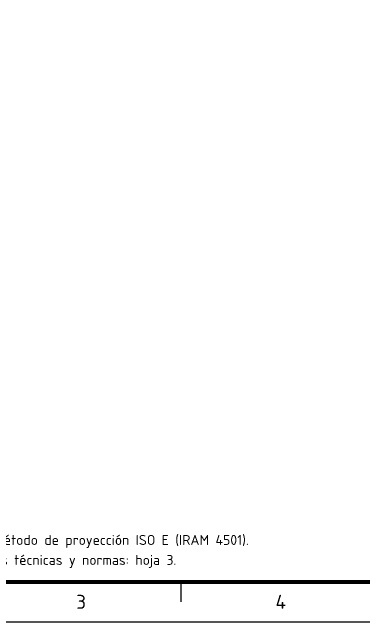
# Model space of a CAD drawing. Header units: millimetres. Extents: x 0 to 420, y 0 to 297.
# Drawn here: x 117.7 to 205.8, y 0 to 152.7 of the extents above; entities that cross this region are included whole.
import ezdxf
from ezdxf.enums import TextEntityAlignment as Align

# ---------------------------------------------------------------- set-up
doc = ezdxf.new("R2010")
doc.units = ezdxf.units.MM
for name, color, linetype, lineweight in [('06-TEXTO', 7, 'CONTINUOUS', 25), ('07-RECUADRO', 7, 'CONTINUOUS', 70), ('08-FINA', 5, 'CONTINUOUS', 25)]:
    doc.layers.add(name, color=color, linetype=linetype, lineweight=lineweight)
doc.styles.add('ISO3098', font='isocpeur.ttf')

msp = doc.modelspace()

# ---------------------------------------------------------------- linework, layer by layer
at = {"layer": '07-RECUADRO'}
msp.add_lwpolyline([(20, 10), (410, 10), (410, 287), (20, 287)], close=True, dxfattribs=at)
at = {"layer": '08-FINA'}
msp.add_line((160, 10), (160, 5), dxfattribs=at)
msp.add_lwpolyline([(0, 0), (420, 0), (420, 297), (0, 297)], close=True, dxfattribs=at)

# ---------------------------------------------------------------- texts
at = {"layer": '06-TEXTO', "style": 'ISO3098'}
for s, p in [('NOTAS: 1) Cotas en mm, medidas reales del conjunto. 2) Método de proyección ISO E (IRAM 4501).', (24, 18.5)), ('3) Corte A-A y detalles A a E: hoja 2.  4) Especificaciones técnicas y normas: hoja 3.', (24, 13.5))]:
    msp.add_text(s, height=2.5, dxfattribs=at).set_placement(p, align=Align.BOTTOM_LEFT)
for s, p in [('3', (135, 5)), ('4', (185, 5))]:
    msp.add_text(s, height=3.5, dxfattribs=at).set_placement(p, align=Align.MIDDLE_CENTER)

doc.saveas('drawing.dxf')
